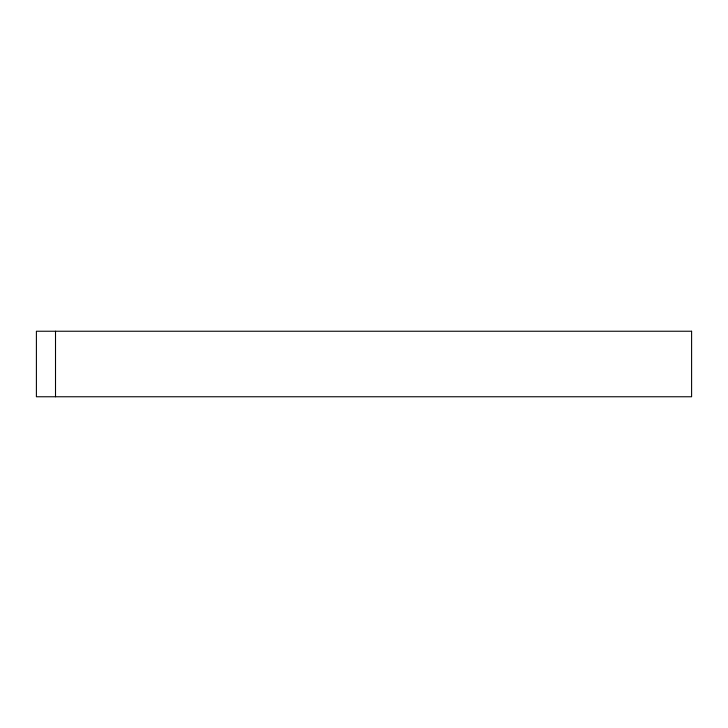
<?xml version="1.0" encoding="UTF-8"?>
<svg xmlns="http://www.w3.org/2000/svg" width="728" height="728" viewBox="0 0 728 728"><rect width="100%" height="100%" fill="white"/><g stroke="black" fill="none" stroke-linecap="round" stroke-linejoin="round"><path stroke-width="1.09" d="M55.51 331.24L55.51 396.76M691.6 331.24L36.4 331.24L36.4 396.76L691.6 396.76L691.6 331.24"/></g></svg>
